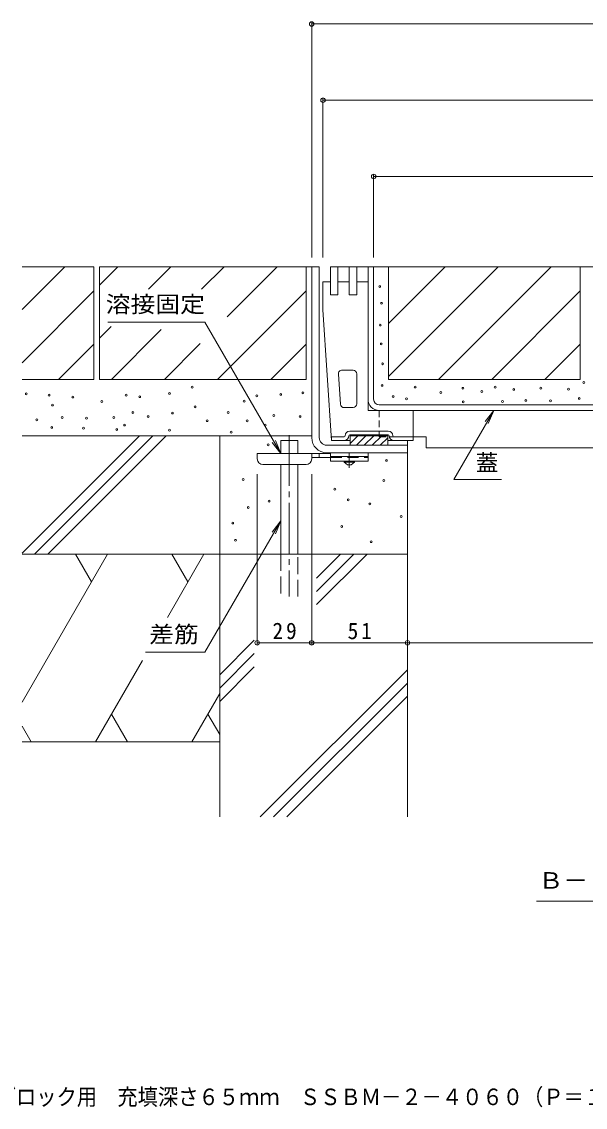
# Model space of a CAD drawing. Units: millimetres at full size, sheet at 1:3; details may follow other scales. Extents: x -1096 to 1162, y -823 to 816.
# Drawn here: x 424 to 724, y -811 to -233 of the extents above; entities that cross this region are included whole.
import ezdxf
from ezdxf.enums import TextEntityAlignment as Align

# ---------------------------------------------------------------- set-up
doc = ezdxf.new("R2010")
doc.units = ezdxf.units.MM
doc.header["$LTSCALE"] = 3
doc.header["$PDMODE"] = 32
doc.header["$PDSIZE"] = 2.4
for name, pattern in [('CHAIN1', [8, 5, -1, 1, -1]), ('CHAIN2', [12, 9, -1, 1, -1]), ('DASHED1', [1.8, 1.2, -0.6]), ('DASHED2', [3, 2, -1]), ('DASHED3', [4, 3, -1])]:
    doc.linetypes.add(name, pattern=pattern)
for name, color, linetype, lineweight in [('4-1', 2, 'Continuous', 9), ('4-2', 3, 'Continuous', 9), ('4-3', 4, 'Continuous', 9), ('4-4', 7, 'Continuous', 9), ('4-5', 7, 'Continuous', 9), ('4-6', 6, 'Continuous', 9), ('4-9', 5, 'Continuous', 9), ('4-A', 6, 'Continuous', 9), ('4-E', 7, 'Continuous', 9)]:
    doc.layers.add(name, color=color, linetype=linetype, lineweight=lineweight)
doc.layers.add('F-5_F-5ﾚｲﾔ', color=2, linetype='Continuous')
doc.styles.add('ＭＳ ゴシック', font='')
doc.styles.get('ＭＳ ゴシック').set_extended_font_data('MS Gothic')

msp = doc.modelspace()

# ---------------------------------------------------------------- linework, layer by layer
at = {"layer": '4-1'}
for p, q in [((582.696, -363.12), (578.696, -363.12)), ((578.696, -454.12), (578.696, -363.12)), ((582.696, -454.119), (582.696, -363.12)), ((586.696, -458.119), (629.696, -458.119))]:
    msp.add_line(p, q, dxfattribs=at)
msp.add_lwpolyline([(586.696, -462.12), (629.696, -462.12), (629.696, -458.119)], dxfattribs=at)
for centre, radius in [((586.696, -454.12), 8), ((586.696, -454.119), 4)]:
    msp.add_arc(centre, radius, 180, 270, dxfattribs=at)
at = {"layer": '4-2'}
for p, q in [((588.696, -363.119), (970.696, -363.119)), ((608.696, -371.119), (608.696, -363.119)), ((611.696, -433.619), (611.696, -363.119)), ((614.696, -436.619), (944.696, -436.619)), ((614.696, -439.619), (944.696, -439.619))]:
    msp.add_line(p, q, dxfattribs=at)
at = {"layer": '4-2', "linetype": 'DASHED1'}
msp.add_line((608.696, -433.619), (608.696, -371.119), dxfattribs=at)
at = {"layer": '4-2'}
for radius in [6, 3]:
    msp.add_arc((614.696, -433.619), radius, 180, 270, dxfattribs=at)
at = {"layer": '4-3'}
for p, q in [((609.696, -363.119), (588.696, -363.119)), ((584.696, -386.119), (584.696, -371.119)), ((588.696, -371.119), (584.696, -371.119)), ((598.696, -371.119), (592.696, -371.119)), ((608.696, -371.119), (602.696, -371.119)), ((608.696, -439.619), (608.696, -371.119)), ((584.696, -386.119), (589.196, -455.619)), ((593.954, -436.249), (592.918, -420.249)), ((594.914, -418.12), (600.696, -418.12)), ((602.696, -436.12), (602.696, -420.12)), ((600.696, -438.12), (595.95, -438.12)), ((608.696, -439.619), (632.696, -439.619)), ((632.696, -455.619), (632.696, -439.619)), ((619.446, -450.619), (598.946, -450.619)), ((595.946, -453.619), (589.196, -453.619)), ((589.196, -455.619), (589.196, -453.619)), ((595.946, -455.619), (589.196, -455.619)), ((595.946, -455.619), (599.196, -455.619)), ((619.446, -452.619), (598.946, -452.619)), ((599.196, -452.619), (599.196, -458.119)), ((599.196, -452.719), (619.196, -452.719)), ((599.196, -452.819), (619.196, -452.819)), ((599.196, -452.919), (619.196, -452.919)), ((599.196, -453.019), (619.196, -453.019)), ((599.196, -453.119), (619.196, -453.119)), ((603.239, -453.119), (599.196, -457.163)), ((607.482, -453.119), (602.482, -458.119)), ((611.724, -453.119), (606.724, -458.119)), ((615.967, -453.119), (610.967, -458.119)), ((619.196, -454.133), (615.209, -458.119)), ((619.196, -452.619), (619.196, -458.119)), ((619.196, -455.619), (632.696, -455.619)), ((622.446, -453.619), (632.696, -453.619)), ((619.196, -458.119), (599.196, -458.119))]:
    msp.add_line(p, q, dxfattribs=at)
for centre, radius, start, end in [((594.914, -420.12), 2, 90, 183.7046), ((600.696, -420.12), 2, 0, 90), ((595.95, -436.12), 2, 183.7046, 270), ((600.696, -436.12), 2, 270, 0), ((598.946, -453.119), 2.5, 90, 180), ((619.446, -453.119), 2.5, 0, 90), ((595.946, -453.119), 2.5, 270, 0), ((595.946, -453.119), 0.5, 270, 0), ((598.946, -453.119), 0.5, 90, 180), ((619.446, -453.119), 0.5, 0, 90), ((622.446, -453.119), 2.5, 180, 270), ((622.446, -453.119), 0.5, 180, 270)]:
    msp.add_arc(centre, radius, start, end, dxfattribs=at)
at = {"layer": '4-4'}
for p, q in [((578.696, -232.861), (578.696, -358.12)), ((578.696, -233.761), (980.695, -233.761)), ((584.696, -273.497), (584.696, -358.12)), ((974.696, -274.397), (584.696, -274.397)), ((611.696, -314.08), (611.696, -358.12)), ((611.696, -314.98), (947.696, -314.98)), ((629.696, -564.267), (629.696, -467.12)), ((549.696, -564.267), (549.696, -473.619)), ((578.696, -564.267), (578.696, -473.619)), ((629.696, -563.367), (929.695, -563.367))]:
    msp.add_line(p, q, dxfattribs=at)
msp.add_lwpolyline([(549.696, -563.367), (578.696, -563.367), (629.696, -563.367)], dxfattribs=at)
for p in [(578.696, -233.761), (584.696, -274.397), (611.696, -314.98), (549.696, -563.367), (578.696, -563.367), (629.696, -563.367)]:
    msp.add_point(p, dxfattribs=at)
at = {"layer": '4-5'}
for p, q in [((521.828, -392.629), (470.162, -392.629)), ((562.237, -462.619), (521.828, -392.629)), ((675.631, -439.619), (654.422, -476.355)), ((675.631, -439.619), (671.065, -445.57)), ((675.631, -439.619), (672.761, -446.549)), ((562.237, -462.619), (557.671, -456.669)), ((562.237, -462.619), (559.367, -455.69)), ((654.422, -476.355), (679.763, -476.355)), ((562.237, -498.506), (521.851, -568.456)), ((562.237, -498.506), (557.671, -504.456)), ((562.237, -498.506), (559.367, -505.435)), ((521.851, -568.456), (490.182, -568.456)), ((698.385, -700.978), (860.998, -700.978))]:
    msp.add_line(p, q, dxfattribs=at)
at = {"layer": '4-6'}
for p, q in [((424.496, -515.682), (487.058, -453.12)), ((578.696, -453.12), (424.496, -453.12)), ((431.129, -516.12), (494.129, -453.12)), ((438.2, -516.12), (501.2, -453.12)), ((529.696, -516.12), (529.696, -453.12)), ((562.237, -462.619), (562.237, -455.619)), ((629.696, -455.619), (629.696, -656.12)), ((562.237, -516.12), (562.237, -468.419)), ((571.237, -516.12), (571.237, -468.419)), ((470.022, -516.12), (424.496, -594.973)), ((452.974, -516.12), (461.498, -530.883)), ((521.324, -516.12), (501.833, -549.878)), ((504.276, -516.12), (512.8, -530.883)), ((529.696, -516.12), (529.696, -656.12)), ((581.248, -528.929), (594.058, -516.12)), ((581.248, -536), (601.129, -516.12)), ((581.248, -543.071), (608.2, -516.12)), ((529.696, -580.482), (548.129, -562.049)), ((529.696, -587.553), (548.129, -569.12)), ((488.575, -572.842), (463.589, -616.12)), ((529.696, -594.624), (548.129, -576.191)), ((551.338, -656.12), (629.696, -577.762)), ((558.409, -656.12), (629.696, -584.833)), ((529.696, -590.477), (514.891, -616.12)), ((565.48, -656.12), (629.696, -591.904)), ((472.112, -601.356), (480.636, -616.12)), ((523.415, -601.356), (529.696, -612.235)), ((424.496, -607.739), (429.334, -616.12)), ((529.696, -616.12), (424.496, -616.12))]:
    msp.add_line(p, q, dxfattribs=at)
at = {"layer": '4-6', "linetype": 'CHAIN2'}
msp.add_line((566.737, -452.834), (566.737, -538.786), dxfattribs=at)
at = {"layer": '4-6', "linetype": 'DASHED3'}
for p, q in [((562.237, -516.12), (562.237, -538.786)), ((571.237, -538.786), (571.237, -516.12))]:
    msp.add_line(p, q, dxfattribs=at)
at = {"layer": '4-6'}
for points in [[(571.237, -462.619), (571.237, -455.619), (562.237, -455.619)], [(629.696, -516.12), (529.696, -516.12), (424.496, -516.12)]]:
    msp.add_lwpolyline(points, dxfattribs=at)
at = {"layer": '4-9', "color": 3}
for p, q in [((588.696, -462.12), (608.696, -462.12)), ((588.696, -462.12), (588.696, -466.62)), ((608.696, -462.12), (608.696, -466.62)), ((588.696, -464.12), (608.696, -464.12)), ((588.696, -466.62), (608.696, -466.62))]:
    msp.add_line(p, q, dxfattribs=at)
at = {"layer": '4-9', "color": 4, "linetype": 'CHAIN1'}
msp.add_line((598.696, -470.167), (598.696, -462.12), dxfattribs=at)
at = {"layer": '4-9', "lineweight": 5}
msp.add_line((639.696, -459.619), (919.696, -459.619), dxfattribs=at)
at = {"layer": '4-9', "color": 4}
for p, q in [((549.696, -465.419), (549.696, -462.619)), ((549.696, -462.619), (588.696, -462.619)), ((578.691, -464.619), (588.696, -464.619)), ((578.696, -465.419), (578.696, -462.619)), ((582.696, -464.619), (582.696, -462.619)), ((575.696, -468.419), (552.696, -468.419))]:
    msp.add_line(p, q, dxfattribs=at)
at = {"layer": '4-9', "color": 3, "linetype": 'DASHED2'}
msp.add_line((588.696, -464.62), (608.696, -464.62), dxfattribs=at)
at = {"layer": '4-9', "color": 2}
for p, q in [((595.946, -467.119), (595.946, -466.62)), ((597.696, -468.619), (595.946, -467.119)), ((601.446, -467.119), (595.946, -467.119)), ((601.446, -467.119), (599.696, -468.619)), ((601.446, -467.119), (601.446, -466.62)), ((599.696, -468.619), (597.696, -468.619))]:
    msp.add_line(p, q, dxfattribs=at)
at = {"layer": '4-9', "linetype": 'DASHED1', "lineweight": 5}
msp.add_lwpolyline([(614.696, -439.619), (614.696, -453.619), (632.696, -453.619)], dxfattribs=at)
at = {"layer": '4-9', "lineweight": 5}
msp.add_lwpolyline([(632.696, -453.619), (639.696, -453.619), (639.696, -459.619)], dxfattribs=at)
at = {"layer": '4-9', "color": 4}
for centre, start, end in [((552.696, -465.419), 180, 270), ((575.696, -465.419), 270, 0)]:
    msp.add_arc(centre, 3, start, end, dxfattribs=at)
at = {"layer": '4-A'}
for p, q in [((592.696, -363.119), (588.696, -363.119)), ((588.696, -363.119), (588.696, -378.119)), ((592.696, -378.119), (592.696, -363.119)), ((598.696, -363.119), (598.696, -378.119)), ((588.696, -378.119), (592.696, -378.119)), ((598.696, -378.119), (602.696, -378.119))]:
    msp.add_line(p, q, dxfattribs=at)
msp.add_lwpolyline([(602.696, -378.119), (602.696, -363.119), (598.696, -363.119)], dxfattribs=at)
at = {"layer": '4-E', "color": 2}
for p, q in [((424.496, -363.12), (462.695, -363.12)), ((424.496, -385.912), (447.288, -363.12)), ((462.695, -363.12), (462.695, -423.12)), ((465.695, -372.86), (475.436, -363.12)), ((465.695, -363.12), (575.695, -363.12)), ((465.695, -363.12), (465.695, -423.12)), ((491.752, -375.088), (503.72, -363.12)), ((520.036, -375.088), (532.004, -363.12)), ((533.706, -389.702), (560.288, -363.12)), ((575.695, -363.12), (575.695, -423.12)), ((575.695, -363.12), (578.696, -363.12)), ((619.565, -421.558), (678.004, -363.119)), ((619.565, -393.274), (649.72, -363.119)), ((619.565, -363.119), (619.565, -423.119)), ((619.565, -363.119), (721.696, -363.119)), ((646.288, -423.119), (706.288, -363.119)), ((721.696, -363.119), (721.696, -423.119)), ((424.496, -414.197), (462.695, -375.997)), ((528.573, -423.12), (575.695, -375.997)), ((674.573, -423.119), (721.696, -375.997)), ((465.695, -401.144), (471.866, -394.974)), ((472.004, -423.12), (498.539, -396.585)), ((443.857, -423.12), (462.695, -404.281)), ((500.288, -423.12), (519.361, -404.047)), ((556.857, -423.12), (575.695, -404.281)), ((702.857, -423.119), (721.696, -404.281)), ((424.496, -423.12), (462.695, -423.12)), ((465.695, -423.12), (575.695, -423.12)), ((619.565, -423.119), (721.696, -423.119))]:
    msp.add_line(p, q, dxfattribs=at)
at = {"layer": '4-E'}
for centre in [(614.907, -373.671), (615.931, -382.542), (615.248, -394.142), (615.76, -404.207), (616.49, -414.834), (515.031, -427.218), (616.157, -426.262), (633.843, -427.152), (659.261, -427.834), (676.405, -427.275), (686.28, -428.384), (700.712, -427.793), (715.432, -428.237), (723.591, -424.764), (426.709, -430.775), (438.821, -431.458), (451.445, -432.481), (479.934, -431.458), (487.099, -432.311), (502.964, -430.519), (549.478, -431.827), (562.173, -431.074), (574.044, -430.235), (622.038, -432.254), (629.237, -433.464), (647.49, -430.052), (669.304, -429.494), (721.201, -433.193), (440.698, -436.746), (466.969, -434.869), (516.566, -437.709), (542.741, -434.707), (659.432, -434.999), (680.288, -434.82), (692.715, -434.265), (705.89, -434.524), (432.339, -444.593), (445.815, -443.399), (458.78, -443.74), (473.355, -443.358), (483.516, -440.669), (491.616, -442.923), (504.499, -441.011), (523.018, -445.078), (534.254, -440.699), (544.277, -445.198), (558.577, -442.29), (572.487, -442.923), (440.246, -448.629), (457.222, -449.073), (474.864, -449.849), (479.08, -447.408), (502.935, -450.182), (535.789, -451.19), (553.976, -447.439), (555.511, -457.93), (618.457, -466.228), (542.242, -476.398), (617.136, -476.897), (591.001, -481.522), (544.932, -491.289), (555.988, -487.972), (598.187, -487.235), (609.612, -489.446), (626.381, -496.08), (536.64, -499.581), (594.686, -501.424), (538.114, -508.795), (610.349, -509.532)]:
    msp.add_circle(centre, 0.5, dxfattribs=at)

# ---------------------------------------------------------------- texts
at = {"layer": '4-4', "color": 2, "char_height": 8.798, "attachment_point": 7, "style": 'ＭＳ ゴシック'}
for s, insert in [('\\T1.27;\\W0.95;29', (557.821, -561.567)), ('\\T1.27;\\W0.95;51', (597.821, -561.567))]:
    msp.add_mtext(s, dxfattribs=dict(at, insert=insert))
at = {"layer": '4-5', "color": 2, "style": 'ＭＳ ゴシック', "width": 1.1}
for s, p in [('溶接固定', (469.043, -390.059)), ('差筋', (492.161, -565.887)), ('Ｂ－Ｂ断面図\u3000Ｓ＝１：３', (699.454, -697.022))]:
    msp.add_text(s, height=8.798, dxfattribs=at).set_placement(p, align=Align.BOTTOM_LEFT)
at = {"layer": '4-5', "color": 2, "style": 'ＭＳ ゴシック'}
msp.add_text('蓋', height=8.798, dxfattribs=at).set_placement((666.076, -474.474), align=Align.BOTTOM_LEFT)
at = {"layer": 'F-5_F-5ﾚｲﾔ', "style": 'ＭＳ ゴシック', "width": 0.9}
msp.add_text('ステンレス製蓋 側溝用\u3000インターロッキングブロック用\u3000充填深さ６５ｍｍ\u3000ＳＳＢＭ－２－４０６０（Ｐ＝１０）', height=8.798, dxfattribs=at).set_placement((189.014, -812.291), align=Align.BOTTOM_LEFT)

doc.saveas('drawing.dxf')
